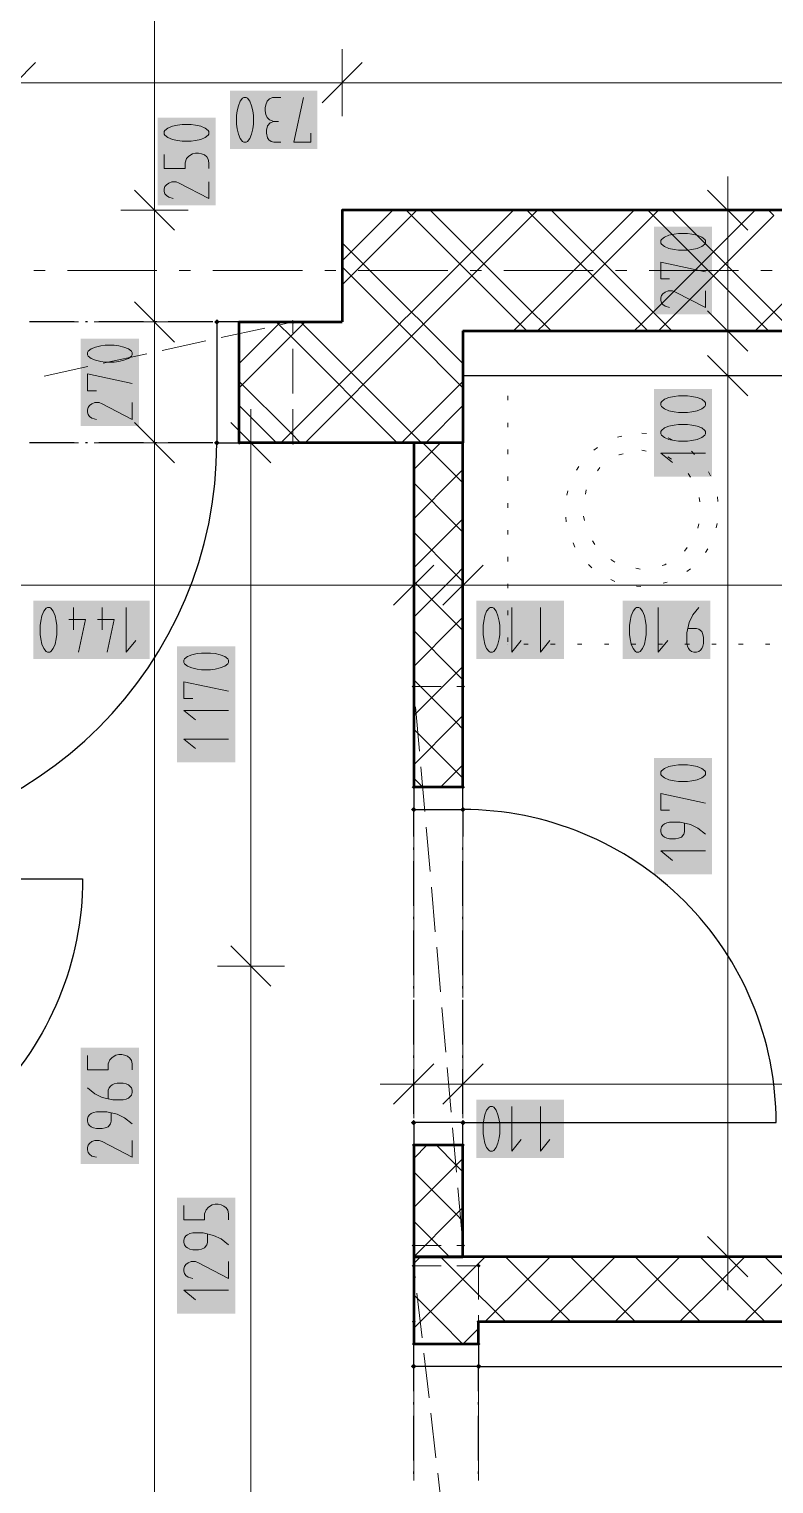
# Model space of a CAD drawing. Header units: millimetres. Extents: x 0 to 594, y 0 to 420.
# Drawn here: x 171.36 to 188.42, y 209.28 to 242.61 of the extents above; entities that cross this region are included whole.
import ezdxf

# ---------------------------------------------------------------- set-up
doc = ezdxf.new("R2010")
doc.units = ezdxf.units.MM
doc.header["$LTSCALE"] = 8
for name, color, linetype in [('PDF_Dvere', 7, 'Continuous'), ('PDF_Instalacni prizdivka do 1m', 7, 'Continuous'), ('PDF_Koty delkove', 7, 'Continuous'), ('PDF_Osy hlavni', 7, 'Continuous'), ('PDF_Preklady', 7, 'Continuous'), ('PDF_Pricky zdene', 7, 'Continuous'), ('PDF_Sanita', 7, 'Continuous'), ('PDF_Steny akusticke', 7, 'Continuous')]:
    doc.layers.add(name, color=color, linetype=linetype)

msp = doc.modelspace()

# ---------------------------------------------------------------- linework, layer by layer
at = {"layer": 'PDF_Dvere', "lineweight": 25}
for points in [[(172.39, 235.902), (171.365, 235.902)], [(172.698, 235.902), (172.646, 235.902)], [(173.979, 235.902), (172.954, 235.902)], [(174.286, 235.902), (174.235, 235.902)], [(175.568, 235.902), (174.543, 235.902)], [(172.39, 233.134), (171.365, 233.134)], [(172.698, 233.134), (172.646, 233.134)], [(173.979, 233.134), (172.954, 233.134)], [(174.286, 233.134), (174.235, 233.134)], [(175.568, 233.134), (174.543, 233.134)], [(180.169, 224.112), (180.169, 224.729)], [(180.169, 223.804), (180.169, 223.856)], [(181.297, 223.804), (181.297, 223.856)], [(180.169, 222.523), (180.169, 223.548)], [(181.297, 222.523), (181.297, 223.548)], [(180.169, 222.216), (180.169, 222.267)], [(181.297, 222.216), (181.297, 222.267)], [(180.169, 220.934), (180.169, 221.959)], [(181.297, 220.934), (181.297, 221.959)], [(180.169, 220.627), (180.169, 220.678)], [(180.169, 219.346), (180.169, 220.371)], [(181.297, 220.627), (181.297, 220.678)], [(181.297, 219.346), (181.297, 220.371)], [(180.169, 219.038), (180.169, 219.089)], [(181.297, 219.038), (181.297, 219.089)], [(180.169, 217.757), (180.169, 218.782)], [(181.297, 217.757), (181.297, 218.782)], [(180.169, 211.402), (180.169, 211.968)], [(180.169, 211.094), (180.169, 211.146)], [(181.655, 211.094), (181.655, 211.146)], [(180.169, 209.813), (180.169, 210.838)], [(181.655, 209.813), (181.655, 210.838)], [(180.169, 209.506), (180.169, 209.557)], [(181.655, 209.506), (181.655, 209.557)]]:
    msp.add_lwpolyline(points, dxfattribs=at)
for points in [[(176.172, 235.902), (175.659, 235.902), (175.659, 233.134), (176.172, 233.134)], [(180.169, 225.242), (180.169, 224.729), (181.297, 224.729), (181.297, 225.242)], [(180.169, 217.554), (180.169, 217.042), (181.297, 217.042), (181.297, 217.554)], [(180.169, 211.968), (180.169, 212.481), (181.655, 212.481), (181.655, 211.968)]]:
    msp.add_lwpolyline(points, close=True, dxfattribs=at)
for points in [[(166.434, 233.134), (166.434, 223.909, 0.414213), (175.659, 233.134)], [(181.297, 217.554), (188.472, 217.554, 0.414214), (181.297, 224.729), (181.297, 224.112)], [(165.409, 222.523), (165.409, 223.141), (172.584, 223.141, -0.414214), (165.409, 215.966)], [(181.655, 211.402), (181.655, 211.968), (189.855, 211.968, -0.414214), (181.655, 203.768), (181.655, 204.483)]]:
    msp.add_lwpolyline(points, format="xyb", dxfattribs=at)
at = {"layer": 'PDF_Dvere', "lineweight": 25, "transparency": 33554559}
for points in [[(175.723, 235.902), (175.659, 235.838), (175.659, 235.966), (175.595, 235.902)], [(175.723, 233.134), (175.659, 233.07), (175.659, 233.198), (175.595, 233.134)], [(180.169, 224.665), (180.105, 224.729), (180.233, 224.729), (180.169, 224.793)], [(181.297, 224.665), (181.233, 224.729), (181.361, 224.729), (181.297, 224.793)], [(180.169, 217.49), (180.105, 217.554), (180.233, 217.554), (180.169, 217.618)], [(181.297, 217.49), (181.233, 217.554), (181.361, 217.554), (181.297, 217.618)], [(180.169, 211.904), (180.105, 211.968), (180.233, 211.968), (180.169, 212.032)], [(181.655, 211.904), (181.591, 211.968), (181.72, 211.968), (181.655, 212.032)]]:
    msp.add_solid(points, dxfattribs=at)
at = {"layer": 'PDF_Instalacni prizdivka do 1m', "lineweight": 25}
msp.add_lwpolyline([(190.624, 235.697), (181.297, 235.697), (181.297, 234.672), (190.624, 234.672)], close=True, dxfattribs=at)
at = {"layer": 'PDF_Koty delkove', "lineweight": 18}
for points in [[(174.231, 202.743), (174.231, 222.006), (174.231, 230.798), (174.231, 233.134), (174.231, 235.902), (174.231, 238.464), (174.231, 253.839), (174.231, 256.606), (174.231, 277.824), (174.231, 279.31), (174.231, 355.614), (174.231, 356.383)], [(178.529, 242.154), (178.529, 241.385), (178.529, 240.617)], [(171.508, 241.847), (170.586, 240.924)], [(178.99, 241.847), (178.068, 240.924)], [(256.224, 241.385), (178.529, 241.385), (171.047, 241.385), (163.154, 241.385), (153.11, 241.385), (151.623, 241.385), (123.744, 241.385)], [(176.496, 240.431), (176.496, 240.636), (176.482, 240.738), (176.454, 240.858), (176.413, 240.961), (176.359, 241.029), (176.331, 241.047), (176.276, 241.047), (176.248, 241.029), (176.194, 240.961), (176.153, 240.858), (176.126, 240.738), (176.112, 240.636)], [(177.125, 241.047), (176.933, 241.047), (176.865, 241.012), (176.81, 240.961), (176.783, 240.876), (176.769, 240.807), (176.769, 240.738), (176.783, 240.653), (176.81, 240.586), (176.865, 240.534), (176.961, 240.499)], [(177.81, 240.226), (177.81, 240.022), (177.426, 240.022), (177.645, 241.047)], [(176.112, 240.636), (176.112, 240.431), (176.126, 240.329), (176.153, 240.209), (176.194, 240.107), (176.248, 240.038), (176.276, 240.022), (176.331, 240.022), (176.359, 240.038), (176.413, 240.107), (176.454, 240.209), (176.482, 240.329), (176.496, 240.431)], [(177.125, 240.022), (176.961, 240.022), (176.906, 240.038), (176.851, 240.073), (176.823, 240.124), (176.796, 240.226), (176.796, 240.294), (176.823, 240.397), (176.878, 240.466), (176.961, 240.499), (177.07, 240.499)], [(174.454, 239.743), (174.454, 239.415), (174.931, 239.415), (174.931, 239.552), (174.966, 239.647), (175.017, 239.702), (175.103, 239.756), (175.17, 239.77), (175.239, 239.77), (175.308, 239.756), (175.375, 239.729), (175.426, 239.688), (175.461, 239.634), (175.479, 239.552), (175.479, 239.415)], [(175.479, 239.113), (175.479, 238.73), (174.795, 239.086), (174.726, 239.113), (174.624, 239.113), (174.556, 239.086), (174.505, 239.045), (174.47, 239.004), (174.454, 238.949), (174.454, 238.895), (174.47, 238.84), (174.505, 238.799)], [(187.365, 238.464), (187.365, 239.233)], [(174.692, 238.003), (173.77, 238.925)], [(174.505, 238.799), (174.556, 238.758), (174.658, 238.73)], [(187.826, 238.003), (186.903, 238.925)], [(175, 238.464), (174.231, 238.464), (173.462, 238.464)], [(188.133, 238.464), (187.365, 238.464), (186.596, 238.464)], [(187.365, 214.479), (187.365, 234.672), (187.365, 235.697), (187.365, 238.464)], [(186.441, 237.929), (186.236, 237.929), (186.135, 237.915), (186.015, 237.888), (185.912, 237.847), (185.844, 237.793), (185.827, 237.765), (185.827, 237.711), (185.844, 237.683), (185.912, 237.629), (186.015, 237.588), (186.135, 237.56), (186.236, 237.546), (186.441, 237.546), (186.544, 237.56), (186.664, 237.588), (186.766, 237.629), (186.835, 237.683), (186.852, 237.711), (186.852, 237.765), (186.835, 237.793)], [(186.835, 237.793), (186.766, 237.847), (186.664, 237.888), (186.544, 237.915), (186.441, 237.929)], [(186.031, 236.889), (185.827, 236.889), (185.827, 237.272), (186.852, 237.054)], [(186.852, 236.615), (186.852, 236.232), (186.169, 236.588), (186.1, 236.615), (185.997, 236.615), (185.93, 236.588), (185.878, 236.547), (185.844, 236.506), (185.827, 236.451), (185.827, 236.397), (185.844, 236.342), (185.878, 236.301), (185.93, 236.26), (186.031, 236.232)], [(174.692, 235.44), (173.77, 236.363)], [(187.826, 235.235), (186.903, 236.158)], [(175, 235.902), (174.231, 235.902), (173.462, 235.902)], [(188.133, 235.697), (187.365, 235.697), (186.596, 235.697)], [(187.826, 234.21), (186.903, 235.133)], [(172.898, 234.326), (172.694, 234.326), (172.694, 234.71), (173.719, 234.491)], [(188.133, 234.672), (187.365, 234.672), (186.596, 234.672)], [(173.719, 233.669), (173.035, 234.026), (172.966, 234.053), (172.864, 234.053), (172.796, 234.026), (172.745, 233.985), (172.71, 233.944), (172.694, 233.889), (172.694, 233.834), (172.71, 233.779), (172.745, 233.738), (172.796, 233.697), (172.898, 233.669)], [(173.719, 234.053), (173.719, 233.669)], [(186.441, 234.211), (186.236, 234.211), (186.135, 234.197), (186.015, 234.17), (185.912, 234.129), (185.844, 234.074), (185.827, 234.046), (185.827, 233.992), (185.844, 233.964), (185.912, 233.91), (186.015, 233.869), (186.135, 233.841), (186.236, 233.827), (186.441, 233.827), (186.544, 233.841), (186.664, 233.869), (186.766, 233.91), (186.835, 233.964), (186.852, 233.992), (186.852, 234.046), (186.835, 234.074), (186.766, 234.129), (186.664, 234.17), (186.544, 234.197), (186.441, 234.211)], [(176.438, 233.134), (176.438, 233.903)], [(174.692, 232.673), (173.77, 233.595)], [(176.899, 232.673), (175.977, 233.595)], [(175, 233.134), (174.231, 233.134), (173.462, 233.134)], [(177.207, 233.134), (176.438, 233.134), (175.67, 233.134)], [(176.438, 131.817), (176.438, 137.818), (176.438, 148.214), (176.438, 152.109), (176.438, 153.331), (176.438, 201.257), (176.438, 202.743), (176.438, 207.868), (176.438, 221.142), (176.438, 233.134)], [(186.852, 232.897), (185.827, 232.897), (186.1, 232.678)], [(180.169, 230.639), (180.169, 229.87), (180.169, 229.102)], [(181.297, 230.639), (181.297, 229.87), (181.297, 229.102)], [(180.63, 230.332), (179.708, 229.409)], [(181.758, 230.332), (180.835, 229.409)], [(165.409, 229.87), (180.169, 229.87), (181.297, 229.87), (190.624, 229.87), (208.049, 229.87), (209.638, 229.87), (216.351, 229.87), (218.402, 229.87)], [(171.612, 228.947), (171.612, 228.742), (171.626, 228.64), (171.653, 228.521), (171.694, 228.418), (171.748, 228.349), (171.776, 228.333), (171.83, 228.333), (171.858, 228.349), (171.912, 228.418), (171.953, 228.521), (171.981, 228.64), (171.995, 228.742), (171.995, 228.947), (171.981, 229.049), (171.953, 229.169), (171.912, 229.272), (171.858, 229.341), (171.83, 229.358), (171.776, 229.358), (171.748, 229.341)], [(171.748, 229.341), (171.694, 229.272), (171.653, 229.169), (171.626, 229.049), (171.612, 228.947)], [(172.269, 229.084), (172.652, 229.084), (172.487, 228.333)], [(172.378, 229.358), (172.378, 228.845)], [(172.926, 229.084), (173.309, 229.084), (173.144, 228.333)], [(173.035, 229.358), (173.035, 228.845)], [(173.583, 229.358), (173.583, 228.333), (173.801, 228.606)], [(181.772, 228.64), (181.799, 228.521), (181.84, 228.418), (181.894, 228.349), (181.922, 228.333), (181.976, 228.333), (182.004, 228.349), (182.058, 228.418), (182.099, 228.521), (182.127, 228.64), (182.141, 228.742), (182.141, 228.947), (182.127, 229.049), (182.099, 229.169), (182.058, 229.272), (182.004, 229.341), (181.976, 229.358), (181.922, 229.358), (181.894, 229.341), (181.84, 229.272), (181.799, 229.169), (181.772, 229.049), (181.758, 228.947)], [(182.415, 229.358), (182.415, 228.333), (182.633, 228.606)], [(183.072, 229.358), (183.072, 228.333), (183.29, 228.606)], [(185.769, 229.358), (185.769, 228.333), (185.987, 228.606)], [(186.699, 229.358), (186.562, 229.187), (186.48, 229.016), (186.426, 228.777), (186.426, 228.537), (186.44, 228.469), (186.467, 228.418), (186.494, 228.384), (186.535, 228.349), (186.59, 228.333), (186.644, 228.333), (186.699, 228.349), (186.74, 228.384), (186.767, 228.418), (186.795, 228.469), (186.809, 228.537), (186.809, 228.674), (186.795, 228.742), (186.767, 228.811), (186.699, 228.862), (186.644, 228.879), (186.453, 228.879)], [(181.758, 228.947), (181.758, 228.742), (181.772, 228.64)], [(175.105, 227.275), (174.901, 227.275), (174.901, 227.658), (175.926, 227.44)], [(175.926, 227.001), (174.901, 227.001), (175.173, 226.783)], [(175.926, 226.344), (174.901, 226.344), (175.173, 226.126)], [(186.441, 225.753), (186.236, 225.753), (186.135, 225.739), (186.015, 225.712), (185.912, 225.671), (185.844, 225.617), (185.827, 225.589), (185.827, 225.535), (185.844, 225.507), (185.912, 225.452), (186.015, 225.411)], [(186.015, 225.411), (186.135, 225.383), (186.236, 225.369), (186.441, 225.369), (186.544, 225.383), (186.664, 225.411), (186.766, 225.452), (186.835, 225.507), (186.852, 225.535), (186.852, 225.589), (186.835, 225.617), (186.766, 225.671), (186.664, 225.712), (186.544, 225.739), (186.441, 225.753)], [(186.031, 224.712), (185.827, 224.712), (185.827, 225.096), (186.852, 224.877)], [(186.852, 224.165), (186.681, 224.303), (186.51, 224.385), (186.271, 224.439), (186.031, 224.439), (185.964, 224.425), (185.912, 224.398), (185.878, 224.371), (185.844, 224.33), (185.827, 224.275), (185.827, 224.22), (185.844, 224.165), (185.878, 224.124), (185.912, 224.097), (185.964, 224.069), (186.031, 224.055), (186.169, 224.055), (186.236, 224.069), (186.305, 224.097), (186.356, 224.165), (186.374, 224.22), (186.374, 224.412)], [(186.852, 223.782), (185.827, 223.782), (186.1, 223.563)], [(176.899, 220.681), (175.977, 221.603)], [(177.207, 221.142), (176.438, 221.142), (175.67, 221.142)], [(172.694, 219.089), (172.694, 218.761), (173.171, 218.761), (173.171, 218.898), (173.206, 218.993), (173.257, 219.048), (173.342, 219.102), (173.41, 219.116), (173.479, 219.116), (173.547, 219.102), (173.615, 219.075), (173.666, 219.034), (173.701, 218.98), (173.719, 218.898), (173.719, 218.761)], [(180.169, 219.205), (180.169, 218.436), (180.169, 217.668)], [(181.297, 219.205), (181.297, 218.436), (181.297, 217.668)], [(180.63, 218.898), (179.708, 217.975)], [(181.758, 218.898), (180.835, 217.975)], [(173.171, 218.104), (173.171, 218.295), (173.189, 218.35), (173.222, 218.391), (173.257, 218.418), (173.308, 218.445), (173.376, 218.459), (173.513, 218.459), (173.581, 218.445), (173.632, 218.418), (173.666, 218.391), (173.701, 218.35), (173.719, 218.295), (173.719, 218.241), (173.701, 218.186), (173.666, 218.145), (173.632, 218.117), (173.581, 218.09), (173.513, 218.076), (173.274, 218.076), (173.035, 218.131), (172.864, 218.213), (172.694, 218.35)], [(180.169, 218.436), (179.4, 218.436)], [(254.584, 218.436), (253.456, 218.436), (247.791, 218.436), (242.132, 218.436), (220.093, 218.436), (218.402, 218.436), (216.3, 218.436), (214.763, 218.436), (192.724, 218.436), (181.297, 218.436), (180.169, 218.436)], [(172.71, 217.693), (172.694, 217.638), (172.694, 217.584), (172.71, 217.529), (172.745, 217.488), (172.779, 217.46), (172.83, 217.433), (172.898, 217.419), (173.035, 217.419), (173.103, 217.433), (173.171, 217.46), (173.222, 217.529), (173.24, 217.584), (173.24, 217.775)], [(173.719, 217.529), (173.547, 217.666), (173.376, 217.748), (173.137, 217.802), (172.898, 217.802), (172.83, 217.788), (172.779, 217.761), (172.745, 217.734), (172.71, 217.693)], [(182.415, 217.924), (182.415, 216.899), (182.633, 217.171)], [(183.072, 217.924), (183.072, 216.899), (183.29, 217.171)], [(173.719, 217.145), (173.719, 216.762), (173.035, 217.118), (172.966, 217.145), (172.864, 217.145), (172.796, 217.118), (172.745, 217.077), (172.71, 217.036), (172.694, 216.981), (172.694, 216.927), (172.71, 216.872), (172.745, 216.83), (172.796, 216.789), (172.898, 216.762)], [(174.901, 215.655), (174.901, 215.327), (175.378, 215.327), (175.378, 215.464), (175.413, 215.559), (175.465, 215.614), (175.55, 215.669), (175.617, 215.682), (175.686, 215.682), (175.755, 215.669), (175.822, 215.641), (175.874, 215.6)], [(175.874, 215.6), (175.908, 215.546), (175.926, 215.464), (175.926, 215.327)], [(175.926, 214.752), (175.755, 214.889), (175.583, 214.971), (175.345, 215.025), (175.105, 215.025), (175.037, 215.011), (174.986, 214.984), (174.952, 214.957), (174.917, 214.916), (174.901, 214.861), (174.901, 214.807), (174.917, 214.752), (174.952, 214.711), (174.986, 214.684), (175.037, 214.656), (175.105, 214.642), (175.242, 214.642), (175.31, 214.656), (175.378, 214.684), (175.43, 214.752), (175.447, 214.807), (175.447, 214.998)], [(187.826, 214.018), (186.903, 214.941)], [(175.926, 214.368), (175.926, 213.985), (175.242, 214.341), (175.173, 214.368), (175.071, 214.368), (175.003, 214.341), (174.952, 214.3), (174.917, 214.259), (174.901, 214.204), (174.901, 214.15), (174.917, 214.095), (174.952, 214.054), (175.003, 214.013), (175.105, 213.985)], [(188.133, 214.479), (187.365, 214.479), (186.596, 214.479)], [(187.365, 214.479), (187.365, 213.711)], [(175.926, 213.711), (174.901, 213.711), (175.173, 213.493)]]:
    msp.add_lwpolyline(points, dxfattribs=at)
for points in [[(175.068, 240.427), (174.863, 240.427), (174.761, 240.413), (174.641, 240.386), (174.539, 240.345), (174.47, 240.291), (174.454, 240.263), (174.454, 240.209), (174.47, 240.181), (174.539, 240.127), (174.641, 240.086), (174.761, 240.058), (174.863, 240.044), (175.068, 240.044), (175.17, 240.058), (175.29, 240.086), (175.393, 240.127), (175.461, 240.181), (175.479, 240.209), (175.479, 240.263), (175.461, 240.291), (175.393, 240.345), (175.29, 240.386), (175.17, 240.413)], [(173.308, 235.367), (173.103, 235.367), (173.001, 235.353), (172.881, 235.326), (172.779, 235.285), (172.71, 235.231), (172.694, 235.203), (172.694, 235.148), (172.71, 235.12), (172.779, 235.066), (172.881, 235.025), (173.001, 234.997), (173.103, 234.983), (173.308, 234.983), (173.41, 234.997), (173.53, 235.025), (173.632, 235.066), (173.701, 235.12), (173.719, 235.148), (173.719, 235.203), (173.701, 235.231), (173.632, 235.285), (173.53, 235.326), (173.41, 235.353)], [(186.441, 233.554), (186.236, 233.554), (186.135, 233.54), (186.015, 233.513), (185.912, 233.472), (185.844, 233.417), (185.827, 233.389), (185.827, 233.335), (185.844, 233.307), (185.912, 233.253), (186.015, 233.212), (186.135, 233.184), (186.236, 233.17), (186.441, 233.17), (186.544, 233.184), (186.664, 233.212), (186.766, 233.253), (186.835, 233.307), (186.852, 233.335), (186.852, 233.389), (186.835, 233.417), (186.766, 233.472), (186.664, 233.513), (186.544, 233.54)], [(185.111, 228.947), (185.111, 228.742), (185.125, 228.64), (185.153, 228.521), (185.194, 228.418), (185.248, 228.349), (185.276, 228.333), (185.33, 228.333), (185.358, 228.349), (185.412, 228.418), (185.453, 228.521), (185.481, 228.64), (185.495, 228.742), (185.495, 228.947), (185.481, 229.049), (185.453, 229.169), (185.412, 229.272), (185.358, 229.341), (185.33, 229.358), (185.276, 229.358), (185.248, 229.341), (185.194, 229.272), (185.153, 229.169), (185.125, 229.049)], [(175.515, 228.315), (175.31, 228.315), (175.208, 228.302), (175.088, 228.274), (174.986, 228.233), (174.917, 228.179), (174.901, 228.151), (174.901, 228.097), (174.917, 228.069), (174.986, 228.015), (175.088, 227.974), (175.208, 227.946), (175.31, 227.932), (175.515, 227.932), (175.617, 227.946), (175.737, 227.974), (175.84, 228.015), (175.908, 228.069), (175.926, 228.097), (175.926, 228.151), (175.908, 228.179), (175.84, 228.233), (175.737, 228.274), (175.617, 228.302)], [(181.758, 217.513), (181.758, 217.308), (181.772, 217.206), (181.799, 217.086), (181.84, 216.984), (181.894, 216.915), (181.922, 216.899), (181.976, 216.899), (182.004, 216.915), (182.058, 216.984), (182.099, 217.086), (182.127, 217.206), (182.141, 217.308), (182.141, 217.513), (182.127, 217.615), (182.099, 217.735), (182.058, 217.838), (182.004, 217.906), (181.976, 217.924), (181.922, 217.924), (181.894, 217.906), (181.84, 217.838), (181.799, 217.735), (181.772, 217.615)]]:
    msp.add_lwpolyline(points, close=True, dxfattribs=at)
at = {"layer": 'PDF_Koty delkove', "color": 7, "lineweight": 18, "true_color": 0xffffff, "transparency": 33554559}
for points in [[(177.964, 241.201), (175.959, 241.201), (177.964, 239.868), (175.959, 239.868)], [(175.632, 238.576), (175.632, 240.581), (174.3, 238.576), (174.3, 240.581)], [(187.006, 236.078), (187.006, 238.083), (185.673, 236.078), (185.673, 238.083)], [(173.872, 233.516), (173.872, 235.52), (172.54, 233.516), (172.54, 235.52)], [(187.006, 232.359), (187.006, 234.364), (185.673, 232.359), (185.673, 234.364)], [(174.12, 229.512), (171.458, 229.512), (174.12, 228.179), (171.458, 228.179)], [(183.609, 229.512), (181.604, 229.512), (183.609, 228.179), (181.604, 228.179)], [(186.963, 229.512), (184.958, 229.512), (186.963, 228.179), (184.958, 228.179)], [(176.08, 225.807), (176.08, 228.469), (174.747, 225.807), (174.747, 228.469)], [(187.006, 223.245), (187.006, 225.906), (185.673, 223.245), (185.673, 225.906)], [(173.872, 216.608), (173.872, 219.27), (172.54, 216.608), (172.54, 219.27)], [(183.609, 218.078), (181.604, 218.078), (183.609, 216.745), (181.604, 216.745)], [(176.08, 213.174), (176.08, 215.836), (174.747, 213.174), (174.747, 215.836)]]:
    msp.add_solid(points, dxfattribs=at)
at = {"layer": 'PDF_Osy hlavni', "lineweight": 18}
for points in [[(171.724, 237.08), (171.468, 237.08)], [(174.286, 237.08), (172.236, 237.08)], [(175.055, 237.08), (174.799, 237.08)], [(177.618, 237.08), (175.568, 237.08)], [(178.386, 237.08), (178.13, 237.08)], [(180.949, 237.08), (178.899, 237.08)], [(181.718, 237.08), (181.461, 237.08)], [(184.28, 237.08), (182.23, 237.08)], [(185.049, 237.08), (184.793, 237.08)], [(187.611, 237.08), (185.561, 237.08)], [(188.38, 237.08), (188.124, 237.08)]]:
    msp.add_lwpolyline(points, dxfattribs=at)
at = {"layer": 'PDF_Preklady', "lineweight": 18}
for points in [[(172.493, 235.902), (171.468, 235.902)], [(173.876, 235.902), (172.851, 235.902)], [(175.26, 235.902), (174.235, 235.902)], [(176.644, 235.902), (175.619, 235.902)], [(175.757, 235.544), (176.759, 235.762)], [(177.402, 235.902), (177.003, 235.902)], [(177.109, 235.838), (177.402, 235.902)], [(177.402, 235.643), (177.402, 235.902)], [(174.405, 235.249), (175.406, 235.467)], [(173.053, 234.955), (174.054, 235.173)], [(177.402, 234.259), (177.402, 235.284)], [(171.701, 234.66), (172.702, 234.878)], [(177.402, 233.901), (177.402, 233.134), (177.003, 233.134)], [(172.493, 233.134), (171.468, 233.134)], [(173.876, 233.134), (172.851, 233.134)], [(175.26, 233.134), (174.235, 233.134)], [(176.172, 233.134), (175.619, 233.134)], [(176.644, 233.134), (176.172, 233.134)], [(180.179, 227.443), (180.169, 227.548), (180.169, 227.341)], [(180.795, 227.548), (180.169, 227.548)], [(181.297, 227.341), (181.297, 227.548), (181.154, 227.548)], [(180.3, 226.064), (180.21, 227.085)], [(180.169, 225.957), (180.169, 226.982)], [(181.297, 225.957), (181.297, 226.982)], [(180.421, 224.686), (180.331, 225.707)], [(180.169, 224.573), (180.169, 225.242), (180.169, 225.598)], [(181.297, 224.573), (181.297, 225.242), (181.297, 225.598)], [(180.169, 223.189), (180.169, 224.214)], [(180.542, 223.307), (180.453, 224.328)], [(181.297, 223.189), (181.297, 224.214)], [(180.169, 221.806), (180.169, 222.831)], [(180.664, 221.929), (180.574, 222.95)], [(181.297, 221.806), (181.297, 222.831)], [(180.169, 220.422), (180.169, 221.447)], [(180.785, 220.551), (180.695, 221.572)], [(181.297, 220.422), (181.297, 221.447)], [(180.169, 219.038), (180.169, 220.063)], [(180.906, 219.172), (180.816, 220.193)], [(181.297, 219.038), (181.297, 220.063)], [(181.028, 217.794), (180.938, 218.815)], [(180.169, 217.654), (180.169, 218.679)], [(181.297, 217.654), (181.297, 218.679)], [(181.149, 216.415), (181.059, 217.436)], [(180.169, 217.042), (180.169, 217.296)], [(180.169, 216.271), (180.169, 217.042)], [(181.297, 217.042), (181.297, 217.296)], [(181.297, 216.271), (181.297, 217.042)], [(181.27, 215.037), (181.18, 216.058)], [(180.169, 214.887), (180.169, 215.912)], [(181.297, 214.887), (181.297, 215.912)], [(180.795, 214.736), (180.169, 214.736)], [(181.297, 214.736), (181.154, 214.736)], [(180.201, 213.999), (180.169, 214.274), (180.795, 214.274)], [(180.169, 213.503), (180.169, 214.274)], [(181.655, 214.274), (181.154, 214.274)], [(181.655, 213.503), (181.655, 214.274)], [(180.361, 212.624), (180.243, 213.643)], [(180.169, 212.993), (180.169, 213.144)], [(181.655, 212.993), (181.655, 213.144)], [(180.169, 212.119), (180.169, 212.481), (180.169, 212.993)], [(181.655, 212.119), (181.655, 212.481), (181.655, 212.993)], [(180.52, 211.25), (180.402, 212.268)], [(180.169, 210.736), (180.169, 211.761)], [(181.655, 210.736), (181.655, 211.761)], [(180.679, 209.875), (180.561, 210.894)], [(180.169, 209.352), (180.169, 210.377)], [(181.655, 209.352), (181.655, 210.377)], [(180.839, 208.501), (180.721, 209.519)]]:
    msp.add_lwpolyline(points, dxfattribs=at)
at = {"layer": 'PDF_Preklady', "lineweight": 18, "transparency": 33554559}
for points in [[(177.402, 235.856), (177.356, 235.902), (177.448, 235.902), (177.402, 235.948)], [(177.448, 235.902), (177.402, 235.856), (177.402, 235.948), (177.356, 235.902)], [(177.357, 235.892), (177.392, 235.947), (177.412, 235.857), (177.447, 235.912)], [(176.218, 233.134), (176.172, 233.088), (176.172, 233.18), (176.126, 233.134)], [(176.218, 233.134), (176.172, 233.088), (176.172, 233.18), (176.126, 233.134)], [(177.448, 233.134), (177.402, 233.088), (177.402, 233.18), (177.356, 233.134)], [(177.402, 233.088), (177.356, 233.134), (177.448, 233.134), (177.402, 233.18)], [(180.173, 227.502), (180.123, 227.544), (180.215, 227.552), (180.165, 227.594)], [(180.215, 227.548), (180.169, 227.502), (180.169, 227.594), (180.123, 227.548)], [(180.169, 227.502), (180.123, 227.548), (180.215, 227.548), (180.169, 227.594)], [(181.297, 227.502), (181.251, 227.548), (181.343, 227.548), (181.297, 227.594)], [(181.343, 227.548), (181.297, 227.502), (181.297, 227.594), (181.251, 227.548)], [(180.169, 225.196), (180.123, 225.242), (180.215, 225.242), (180.169, 225.288)], [(180.169, 225.196), (180.123, 225.242), (180.215, 225.242), (180.169, 225.288)], [(181.297, 225.196), (181.251, 225.242), (181.343, 225.242), (181.297, 225.288)], [(181.297, 225.196), (181.251, 225.242), (181.343, 225.242), (181.297, 225.288)], [(180.169, 216.996), (180.123, 217.042), (180.215, 217.042), (180.169, 217.088)], [(180.169, 216.996), (180.123, 217.042), (180.215, 217.042), (180.169, 217.088)], [(181.297, 216.996), (181.251, 217.042), (181.343, 217.042), (181.297, 217.088)], [(181.297, 216.996), (181.251, 217.042), (181.343, 217.042), (181.297, 217.088)], [(180.169, 214.689), (180.123, 214.736), (180.215, 214.736), (180.169, 214.782)], [(180.215, 214.736), (180.169, 214.689), (180.169, 214.782), (180.123, 214.736)], [(181.301, 214.69), (181.251, 214.732), (181.343, 214.74), (181.293, 214.782)], [(181.343, 214.736), (181.297, 214.689), (181.297, 214.782), (181.251, 214.736)], [(181.297, 214.689), (181.251, 214.736), (181.343, 214.736), (181.297, 214.782)], [(180.175, 214.229), (180.123, 214.269), (180.215, 214.28), (180.164, 214.32)], [(180.215, 214.274), (180.169, 214.228), (180.169, 214.32), (180.123, 214.274)], [(180.169, 214.228), (180.123, 214.274), (180.215, 214.274), (180.169, 214.32)], [(181.655, 214.228), (181.609, 214.274), (181.702, 214.274), (181.655, 214.32)], [(181.702, 214.274), (181.655, 214.228), (181.655, 214.32), (181.609, 214.274)], [(180.169, 212.947), (180.123, 212.993), (180.215, 212.993), (180.169, 213.039)], [(180.169, 212.947), (180.123, 212.993), (180.215, 212.993), (180.169, 213.039)], [(181.655, 212.947), (181.609, 212.993), (181.702, 212.993), (181.655, 213.039)], [(181.655, 212.947), (181.609, 212.993), (181.702, 212.993), (181.655, 213.039)], [(180.169, 212.435), (180.123, 212.481), (180.215, 212.481), (180.169, 212.527)], [(180.169, 212.435), (180.123, 212.481), (180.215, 212.481), (180.169, 212.527)], [(181.655, 212.435), (181.609, 212.481), (181.702, 212.481), (181.655, 212.527)], [(181.655, 212.435), (181.609, 212.481), (181.702, 212.481), (181.655, 212.527)]]:
    msp.add_solid(points, dxfattribs=at)
at = {"layer": 'PDF_Pricky zdene', "lineweight": 9}
for points in [[(180.784, 233.134), (180.169, 232.519)], [(181.297, 232.212), (181.143, 232.365), (180.374, 233.134)], [(181.143, 232.365), (180.169, 231.392)], [(181.297, 232.519), (181.143, 232.365)], [(181.297, 231.084), (181.143, 231.238), (180.169, 232.212)], [(181.297, 231.392), (181.143, 231.238), (180.169, 230.264)], [(181.297, 229.957), (181.143, 230.11), (180.169, 231.084)], [(181.297, 230.264), (181.143, 230.11), (180.169, 229.137)], [(181.297, 228.829), (181.143, 228.983), (180.169, 229.957)], [(181.297, 229.137), (181.143, 228.983), (180.169, 228.009)], [(181.297, 227.702), (181.143, 227.855), (180.169, 228.829)], [(181.297, 228.009), (181.143, 227.855), (180.169, 226.882)], [(181.297, 226.574), (181.143, 226.728), (180.169, 227.702)], [(181.297, 226.882), (181.143, 226.728), (180.169, 225.754)], [(181.297, 225.447), (181.143, 225.601), (180.169, 226.574)], [(181.297, 225.754), (181.143, 225.601), (180.784, 225.242)], [(180.374, 225.242), (180.169, 225.447)], [(180.477, 217.042), (180.169, 216.734)], [(181.297, 216.427), (181.143, 216.581), (180.682, 217.042)], [(181.297, 216.734), (181.143, 216.581), (180.169, 215.607)], [(181.297, 215.299), (181.143, 215.453), (180.169, 216.427)], [(181.297, 215.607), (181.143, 215.453), (180.169, 214.479)], [(180.989, 214.479), (180.169, 215.299)], [(180.323, 214.479), (180.169, 214.326)], [(181.809, 214.479), (181.297, 213.967), (180.323, 212.993)], [(182.27, 212.993), (181.297, 213.967), (180.784, 214.479)], [(181.297, 214.479), (181.297, 214.479)], [(183.295, 214.479), (182.783, 213.967), (181.809, 212.993)], [(183.757, 212.993), (182.783, 213.967), (182.27, 214.479)], [(184.782, 214.479), (184.269, 213.967), (183.295, 212.993)], [(185.243, 212.993), (184.269, 213.967), (183.757, 214.479)], [(186.268, 214.479), (185.755, 213.967), (184.782, 212.993)], [(186.729, 212.993), (185.755, 213.967), (185.243, 214.479)], [(187.754, 214.479), (187.242, 213.967), (186.268, 212.993)], [(188.215, 212.993), (187.242, 213.967), (186.729, 214.479)], [(189.24, 214.479), (188.728, 213.967), (187.754, 212.993)], [(189.702, 212.993), (188.728, 213.967), (188.215, 214.479)], [(180.784, 212.993), (180.169, 213.608)], [(180.323, 212.993), (180.187, 212.857), (180.169, 212.839)], [(181.655, 212.839), (181.297, 212.481), (181.297, 212.481), (180.784, 212.993)]]:
    msp.add_lwpolyline(points, dxfattribs=at)
at = {"layer": 'PDF_Pricky zdene', "lineweight": 50}
for points in [[(181.297, 225.242), (181.297, 227.548), (181.297, 233.134), (180.169, 233.134), (180.169, 227.548), (180.169, 225.242)], [(181.297, 225.242), (180.169, 225.242)], [(180.169, 217.042), (181.297, 217.042)], [(180.169, 217.042), (180.169, 214.736), (180.169, 214.479), (181.297, 214.479), (181.297, 214.736), (181.297, 217.042)], [(181.655, 212.993), (216.3, 212.993), (216.351, 212.993), (216.351, 214.479), (216.3, 214.479), (181.297, 214.479), (180.169, 214.479), (180.169, 214.274), (180.169, 212.993)], [(180.169, 212.993), (180.169, 212.481)], [(181.655, 212.481), (181.655, 212.993)], [(181.655, 212.481), (180.169, 212.481)]]:
    msp.add_lwpolyline(points, dxfattribs=at)
at = {"layer": 'PDF_Sanita', "lineweight": 13}
for points in [[(182.322, 234.672), (182.322, 234.672)], [(182.322, 234.672), (182.322, 234.672)], [(182.794, 234.672), (182.691, 234.672)], [(183.409, 234.672), (183.306, 234.672)], [(184.024, 234.672), (183.921, 234.672)], [(184.639, 234.672), (184.536, 234.672)], [(185.254, 234.672), (185.151, 234.672)], [(185.869, 234.672), (185.766, 234.672)], [(186.484, 234.672), (186.381, 234.672)], [(187.099, 234.672), (186.996, 234.672)], [(187.714, 234.672), (187.611, 234.672)], [(188.329, 234.672), (188.226, 234.672)], [(182.322, 234.106), (182.322, 234.208)], [(182.322, 233.491), (182.322, 233.593)], [(184.836, 233.259), (184.935, 233.285)], [(185.397, 233.354), (185.499, 233.345)], [(186, 233.247), (186.093, 233.204)], [(182.322, 232.876), (182.322, 232.978)], [(184.299, 232.965), (184.383, 233.024)], [(184.871, 232.857), (184.874, 232.859), (184.971, 232.879)], [(185.397, 232.963), (185.497, 232.943)], [(185.988, 232.814), (186.073, 232.757)], [(186.53, 232.939), (186.602, 232.867)], [(183.896, 232.505), (183.955, 232.589)], [(184.383, 232.492), (184.43, 232.563)], [(184.43, 232.563), (184.43, 232.563)], [(186.454, 232.427), (186.511, 232.342)], [(186.922, 232.469), (186.965, 232.376)], [(182.322, 232.261), (182.322, 232.363)], [(183.675, 231.935), (183.702, 232.034)], [(184.102, 231.956), (184.122, 232.056)], [(182.322, 231.646), (182.322, 231.748)], [(186.707, 231.879), (186.727, 231.779)], [(187.128, 231.892), (187.137, 231.79)], [(183.664, 231.323), (183.655, 231.425)], [(184.079, 231.353), (184.059, 231.453)], [(182.322, 231.031), (182.322, 231.133)], [(186.7, 231.276), (186.68, 231.175)], [(187.124, 231.28), (187.098, 231.181)], [(183.863, 230.744), (183.82, 230.837)], [(184.318, 230.799), (184.261, 230.884)], [(186.432, 230.734), (186.375, 230.649)], [(186.91, 230.706), (186.851, 230.622)], [(182.322, 230.416), (182.322, 230.518)], [(184.773, 230.401), (184.688, 230.458)], [(184.249, 230.269), (184.176, 230.342)], [(185.359, 230.238), (185.258, 230.258)], [(185.955, 230.358), (185.92, 230.334), (185.861, 230.322)], [(186.512, 230.241), (186.428, 230.182)], [(182.322, 229.801), (182.322, 229.903)], [(184.774, 229.956), (184.681, 229.999)], [(185.375, 229.841), (185.273, 229.85)], [(185.979, 229.941), (185.88, 229.914)], [(182.322, 229.186), (182.322, 229.288)], [(182.322, 228.571), (182.322, 228.673)], [(182.322, 228.522), (182.322, 228.522)], [(182.322, 228.522), (182.322, 228.522)], [(182.794, 228.522), (182.691, 228.522)], [(183.409, 228.522), (183.306, 228.522)], [(184.024, 228.522), (183.921, 228.522)], [(184.639, 228.522), (184.536, 228.522)], [(185.254, 228.522), (185.151, 228.522)], [(185.869, 228.522), (185.766, 228.522)], [(186.484, 228.522), (186.381, 228.522)], [(187.099, 228.522), (186.996, 228.522)], [(187.714, 228.522), (187.611, 228.522)], [(188.329, 228.522), (188.226, 228.522)]]:
    msp.add_lwpolyline(points, dxfattribs=at)
at = {"layer": 'PDF_Steny akusticke', "lineweight": 9}
for points in [[(178.529, 237.306), (179.687, 238.464)], [(178.529, 236.752), (180.118, 238.341), (180.241, 238.464)], [(181.297, 237.162), (180.118, 238.341), (179.995, 238.464)], [(181.297, 237.716), (180.548, 238.464)], [(181.297, 236.752), (182.885, 238.341), (182.762, 238.464)], [(181.297, 237.306), (182.455, 238.464)], [(182.885, 236.127), (185.222, 238.464)], [(182.885, 238.341), (183.008, 238.464)], [(183.162, 235.85), (185.653, 238.341), (185.53, 238.464)], [(186.083, 235.697), (185.93, 235.85), (185.653, 236.127), (183.316, 238.464)], [(185.376, 235.85), (185.653, 236.127), (187.99, 238.464)], [(185.653, 238.341), (185.776, 238.464)], [(185.93, 235.85), (188.42, 238.341), (188.297, 238.464)], [(188.851, 235.697), (188.697, 235.85), (188.42, 236.127), (186.083, 238.464)], [(188.144, 235.85), (188.42, 236.127), (190.757, 238.464)], [(185.376, 235.85), (182.885, 238.341)], [(188.144, 235.85), (185.653, 238.341)], [(180.344, 235.902), (180.118, 236.127), (178.529, 237.716)], [(183.316, 235.697), (183.162, 235.85), (182.885, 236.127), (181.297, 237.716)], [(179.79, 235.902), (178.529, 237.162)], [(179.892, 235.902), (180.118, 236.127), (181.297, 237.306)], [(182.609, 235.85), (181.297, 237.162)], [(180.446, 235.902), (181.297, 236.752)], [(182.609, 235.85), (182.885, 236.127)], [(176.172, 234.948), (177.074, 235.85), (177.125, 235.902)], [(176.172, 234.395), (177.351, 235.574), (177.627, 235.85), (177.679, 235.902)], [(179.79, 233.134), (177.351, 235.574), (177.074, 235.85), (177.023, 235.902)], [(177.125, 233.134), (177.351, 233.36), (179.841, 235.85), (179.892, 235.902)], [(180.344, 233.134), (180.118, 233.36), (177.627, 235.85), (177.576, 235.902)], [(177.679, 233.134), (180.118, 235.574), (180.395, 235.85), (180.446, 235.902)], [(181.297, 234.395), (180.118, 235.574), (179.841, 235.85), (179.79, 235.902)], [(181.297, 234.948), (180.395, 235.85), (180.344, 235.902)], [(182.762, 235.697), (182.609, 235.85), (182.455, 235.697)], [(183.008, 235.697), (183.162, 235.85)], [(185.53, 235.697), (185.376, 235.85), (185.222, 235.697)], [(185.776, 235.697), (185.93, 235.85)], [(188.297, 235.697), (188.144, 235.85), (187.99, 235.697)], [(177.576, 233.134), (177.351, 233.36), (176.172, 234.538)], [(179.892, 233.134), (180.118, 233.36), (181.297, 234.538)], [(177.023, 233.134), (176.172, 233.985)], [(180.446, 233.134), (181.297, 233.985)]]:
    msp.add_lwpolyline(points, dxfattribs=at)
at = {"layer": 'PDF_Steny akusticke', "lineweight": 50}
for points in [[(181.297, 238.464), (178.529, 238.464), (178.529, 235.902)], [(208.049, 238.464), (181.297, 238.464)], [(181.297, 235.697), (181.297, 233.134), (180.169, 233.134), (176.172, 233.134), (176.172, 235.902), (177.402, 235.902), (178.529, 235.902)], [(181.297, 235.697), (208.049, 235.697), (208.049, 235.85)]]:
    msp.add_lwpolyline(points, dxfattribs=at)

doc.saveas('drawing.dxf')
